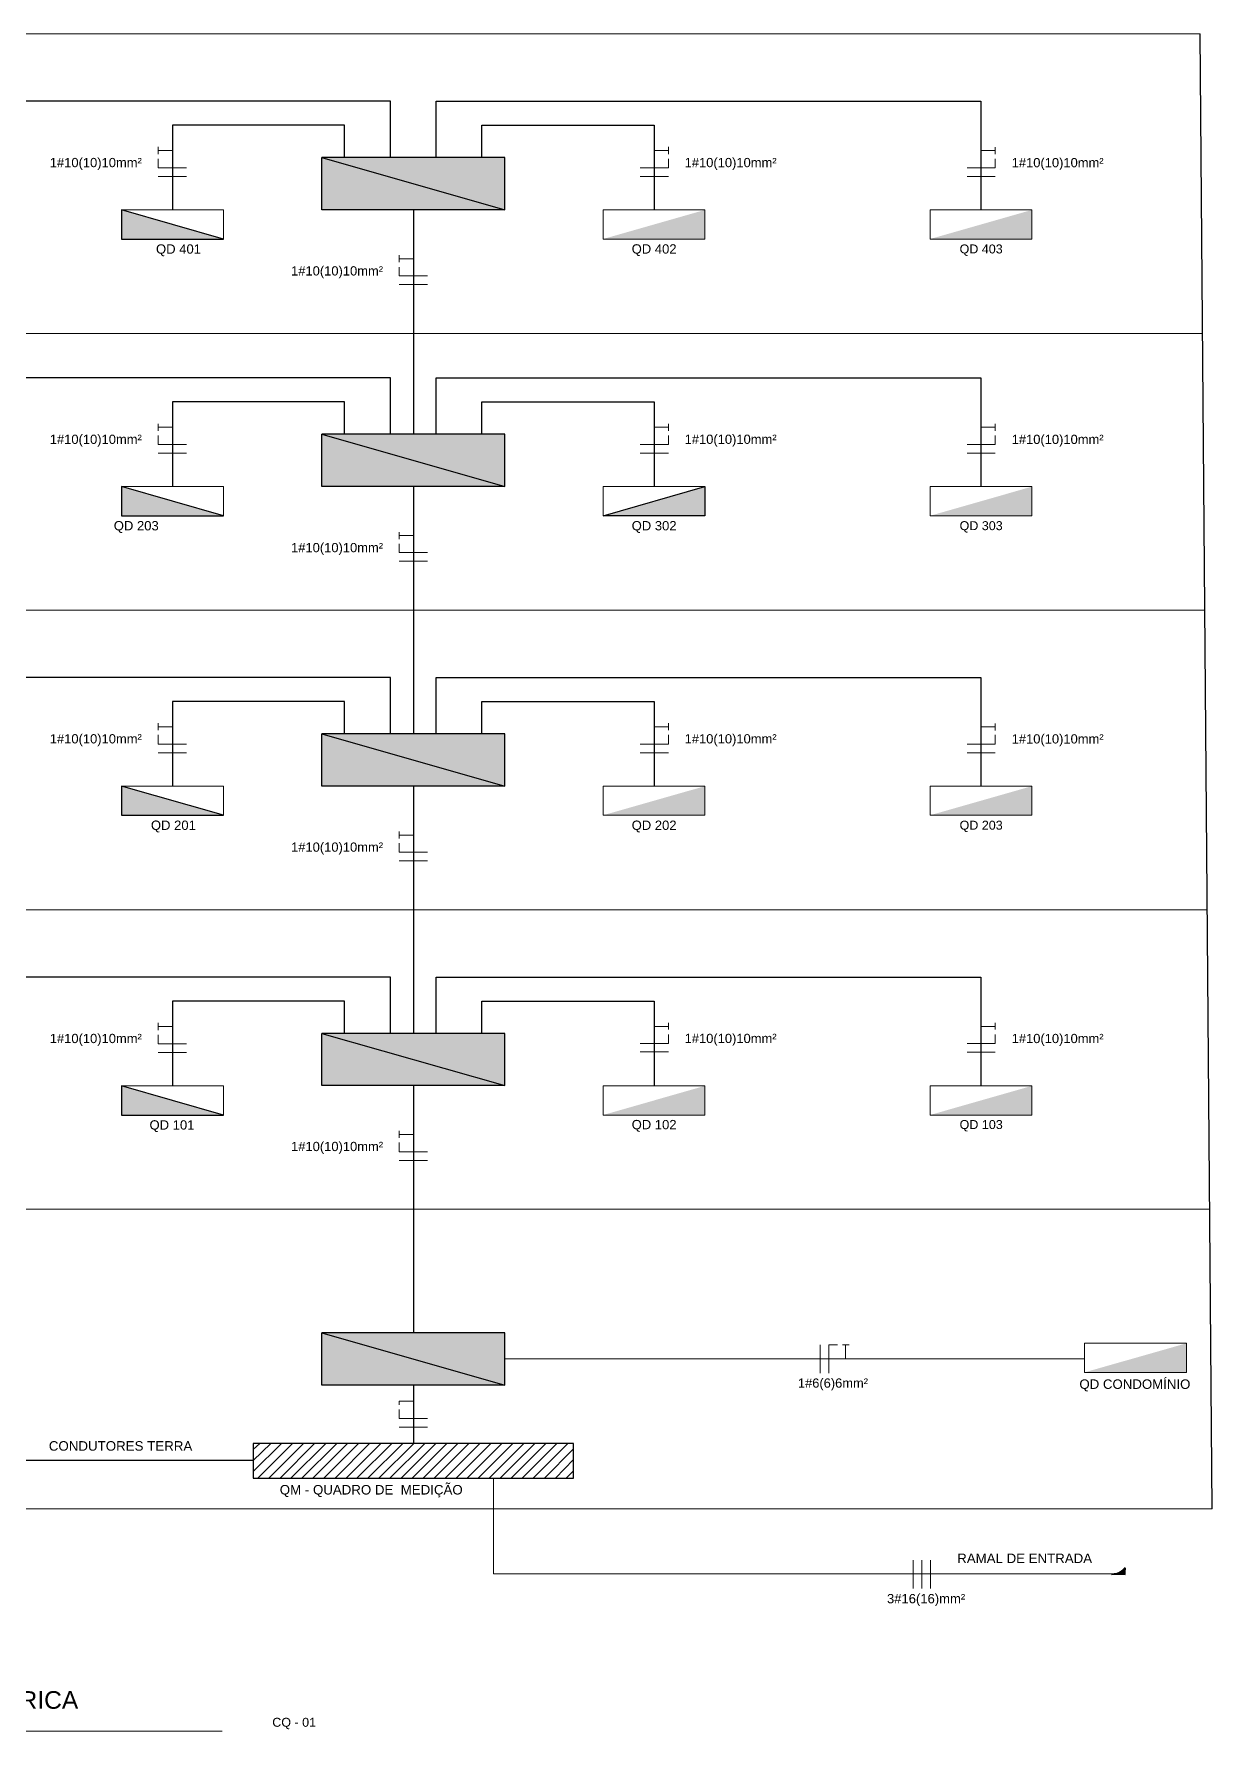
# Model space of a CAD drawing. Header units: millimetres. Extents: x 53 to 176, y -29 to 32.
# Drawn here: x 156.85 to 171.32, y 7.21 to 28.05 of the extents above; entities that cross this region are included whole.
import ezdxf

# ---------------------------------------------------------------- set-up
doc = ezdxf.new("R2010")
doc.units = ezdxf.units.MM
doc.layers.add('14 - Prumada eletrica', color=90, linetype='Continuous', lineweight=30)
doc.styles.add('Arial0', font='arial.ttf', dxfattribs={"height": 3.14658})

msp = doc.modelspace()

# ---------------------------------------------------------------- hatches: boundary and pattern name
at = {"layer": '14 - Prumada eletrica'}
h = msp.add_hatch(color=256, dxfattribs=at)
h.paths.add_polyline_path([(162.634, 26.534), (160.388, 26.534), (162.634, 25.89)])
h.paths.add_polyline_path([(160.388, 26.534), (162.634, 25.89), (160.388, 25.89)])
for points in [[(157.925, 25.89), (157.925, 25.533), (159.177, 25.533)], [(165.093, 25.89), (165.093, 25.533), (163.842, 25.533)], [(169.109, 25.89), (169.109, 25.533), (167.858, 25.533)], [(157.925, 22.492), (157.925, 22.134), (159.177, 22.134)], [(165.093, 22.492), (165.093, 22.134), (163.842, 22.134)], [(169.109, 22.492), (169.109, 22.134), (167.858, 22.134)], [(157.925, 18.814), (157.925, 18.457), (159.177, 18.457)], [(165.093, 18.814), (165.093, 18.457), (163.842, 18.457)], [(169.109, 18.814), (169.109, 18.457), (167.858, 18.457)], [(157.925, 15.134), (157.925, 14.776), (159.177, 14.776)], [(165.093, 15.134), (165.093, 14.776), (163.842, 14.776)], [(169.109, 15.134), (169.109, 14.776), (167.858, 14.776)], [(171.008, 11.973), (171.008, 11.616), (169.757, 11.616)]]:
    msp.add_hatch(color=256, dxfattribs=at).paths.add_polyline_path(points)
h = msp.add_hatch(color=256, dxfattribs=at)
h.paths.add_polyline_path([(162.634, 23.136), (160.388, 23.136), (162.634, 22.492)])
h.paths.add_polyline_path([(160.388, 23.136), (162.634, 22.492), (160.388, 22.492)])
h = msp.add_hatch(color=256, dxfattribs=at)
h.paths.add_polyline_path([(162.634, 19.458), (160.388, 19.458), (162.634, 18.814)])
h.paths.add_polyline_path([(160.388, 19.458), (162.634, 18.814), (160.388, 18.814)])
h = msp.add_hatch(color=256, dxfattribs=at)
h.paths.add_polyline_path([(162.634, 15.778), (160.388, 15.778), (162.634, 15.138)])
h.paths.add_polyline_path([(160.388, 15.778), (162.634, 15.138), (160.388, 15.138)])
h = msp.add_hatch(color=256, dxfattribs=at)
h.paths.add_polyline_path([(162.634, 12.103), (160.388, 12.103), (162.634, 11.459)])
h.paths.add_polyline_path([(160.388, 12.103), (162.634, 11.459), (160.388, 11.459)])
at = {"layer": '14 - Prumada eletrica', "true_color": 0x000005}
h = msp.add_hatch(color=5, dxfattribs=at)
h.paths.add_polyline_path([(170.253, 9.191), (170.225, 9.191), (170.253, 9.165)])
h.paths.add_polyline_path([(170.225, 9.191), (170.253, 9.165), (170.192, 9.165)])
msp.add_hatch(color=5, dxfattribs=at).paths.add_polyline_path([(170.253, 9.213), (170.253, 9.191), (170.225, 9.191)])
h = msp.add_hatch(color=5, dxfattribs=at)
h.paths.add_polyline_path([(170.253, 9.14), (170.119, 9.14), (170.253, 9.135)])
h.paths.add_polyline_path([(170.119, 9.14), (170.253, 9.135), (170.086, 9.135)])
h = msp.add_hatch(color=5, dxfattribs=at)
h.paths.add_polyline_path([(170.253, 9.149), (170.161, 9.149), (170.253, 9.14)])
h.paths.add_polyline_path([(170.161, 9.149), (170.253, 9.14), (170.119, 9.14)])
h = msp.add_hatch(color=5, dxfattribs=at)
h.paths.add_polyline_path([(170.253, 9.165), (170.192, 9.165), (170.253, 9.149)])
h.paths.add_polyline_path([(170.192, 9.165), (170.253, 9.149), (170.161, 9.149)])

# ---------------------------------------------------------------- linework, layer by layer
at = {"layer": '14 - Prumada eletrica'}
msp.add_line((171.323, 9.942), (171.177, 28.051), dxfattribs=at)
at = {"layer": '14 - Prumada eletrica', "linetype": 'Continuous', "lineweight": 9}
for points in [[(152.953, 28.051), (171.177, 28.051)], [(152.953, 24.374), (171.207, 24.374)], [(152.953, 20.974), (171.234, 20.974)], [(152.953, 17.297), (171.264, 17.297)], [(152.953, 13.618), (171.293, 13.618)], [(152.953, 9.942), (171.323, 9.942)]]:
    msp.add_lwpolyline(points, dxfattribs=at)
at = {"layer": '14 - Prumada eletrica', "color": 5, "linetype": 'Continuous', "lineweight": 25, "true_color": 0x000005}
for points in [[(161.229, 26.534), (161.229, 27.225), (154.535, 27.225), (154.535, 25.89)], [(161.79, 26.534), (161.79, 27.225), (168.483, 27.225), (168.483, 25.89)], [(160.667, 26.534), (160.667, 26.931), (159.881, 26.931), (158.551, 26.931), (158.551, 25.89)], [(162.352, 26.534), (162.352, 26.931), (163.138, 26.931), (164.468, 26.931), (164.468, 25.89)], [(161.511, 25.89), (161.511, 24.374), (161.511, 24.374)], [(161.511, 24.653), (161.511, 23.136), (161.511, 23.136)], [(161.229, 23.136), (161.229, 23.827), (154.535, 23.827), (154.535, 22.492)], [(161.79, 23.136), (161.79, 23.827), (168.483, 23.827), (168.483, 22.492)], [(160.667, 23.136), (160.667, 23.532), (159.881, 23.532), (158.551, 23.532), (158.551, 22.492)], [(162.352, 23.136), (162.352, 23.532), (163.138, 23.532), (164.468, 23.532), (164.468, 22.492)], [(161.511, 22.492), (161.511, 20.975), (161.511, 20.975)], [(161.511, 20.975), (161.511, 19.458), (161.511, 19.458)], [(161.229, 19.458), (161.229, 20.149), (154.535, 20.149), (154.535, 18.814)], [(161.79, 19.458), (161.79, 20.149), (168.483, 20.149), (168.483, 18.814)], [(160.667, 19.458), (160.667, 19.855), (159.881, 19.855), (158.551, 19.855), (158.551, 18.814)], [(162.352, 19.458), (162.352, 19.855), (163.138, 19.855), (164.468, 19.855), (164.468, 18.814)], [(161.511, 18.814), (161.511, 17.297), (161.511, 17.297)], [(161.511, 17.297), (161.511, 15.778), (161.511, 15.778)], [(161.229, 15.778), (161.229, 16.469), (154.535, 16.469), (154.535, 15.134)], [(161.79, 15.778), (161.79, 16.469), (168.483, 16.469), (168.483, 15.134)], [(160.667, 15.778), (160.667, 16.174), (159.881, 16.174), (158.551, 16.174), (158.551, 15.134)], [(162.352, 15.778), (162.352, 16.174), (163.138, 16.174), (164.468, 16.174), (164.468, 15.134)], [(161.511, 15.138), (161.511, 13.618), (161.511, 13.618)], [(161.511, 13.618), (161.511, 12.103), (161.511, 12.103)], [(161.511, 11.459), (161.511, 10.744), (161.511, 10.744)], [(159.544, 10.533), (156.656, 10.533), (156.656, 10.533)]]:
    msp.add_lwpolyline(points, dxfattribs=at)
at = {"layer": '14 - Prumada eletrica', "color": 7, "linetype": 'Continuous', "lineweight": 20, "true_color": 0x000007}
for points in [[(158.376, 26.62), (158.376, 26.663), (158.376, 26.663)], [(158.551, 26.62), (158.376, 26.62), (158.376, 26.576)], [(158.723, 26.409), (158.551, 26.409), (158.376, 26.409), (158.376, 26.519)], [(164.296, 26.409), (164.468, 26.409), (164.644, 26.409), (164.644, 26.519)], [(164.468, 26.62), (164.644, 26.62), (164.644, 26.576)], [(164.644, 26.62), (164.644, 26.663), (164.644, 26.663)], [(158.723, 26.301), (158.551, 26.301), (158.376, 26.301)], [(164.296, 26.301), (164.468, 26.301), (164.644, 26.301)], [(161.336, 25.29), (161.336, 25.333), (161.336, 25.333)], [(161.511, 25.29), (161.336, 25.29), (161.336, 25.247)], [(161.683, 25.082), (161.511, 25.082), (161.336, 25.082), (161.336, 25.189)], [(161.683, 24.976), (161.511, 24.976), (161.336, 24.976)], [(158.376, 23.221), (158.376, 23.264), (158.376, 23.264)], [(158.551, 23.221), (158.376, 23.221), (158.376, 23.178)], [(164.468, 23.221), (164.644, 23.221), (164.644, 23.178)], [(164.644, 23.221), (164.644, 23.264), (164.644, 23.264)], [(158.723, 23.01), (158.551, 23.01), (158.376, 23.01), (158.376, 23.12)], [(164.296, 23.01), (164.468, 23.01), (164.644, 23.01), (164.644, 23.12)], [(158.723, 22.903), (158.551, 22.903), (158.376, 22.903)], [(164.296, 22.903), (164.468, 22.903), (164.644, 22.903)], [(161.336, 21.891), (161.336, 21.935), (161.336, 21.935)], [(161.511, 21.891), (161.336, 21.891), (161.336, 21.848)], [(161.683, 21.683), (161.511, 21.683), (161.336, 21.683), (161.336, 21.791)], [(161.683, 21.577), (161.511, 21.577), (161.336, 21.577)], [(158.376, 19.543), (158.376, 19.587), (158.376, 19.587)], [(158.551, 19.543), (158.376, 19.543), (158.376, 19.5)], [(158.723, 19.332), (158.551, 19.332), (158.376, 19.332), (158.376, 19.443)], [(164.296, 19.332), (164.468, 19.332), (164.644, 19.332), (164.644, 19.443)], [(164.468, 19.543), (164.644, 19.543), (164.644, 19.5)], [(164.644, 19.543), (164.644, 19.587), (164.644, 19.587)], [(158.723, 19.225), (158.551, 19.225), (158.376, 19.225)], [(164.296, 19.225), (164.468, 19.225), (164.644, 19.225)], [(161.336, 18.214), (161.336, 18.257), (161.336, 18.257)], [(161.511, 18.214), (161.336, 18.214), (161.336, 18.17)], [(161.683, 18.005), (161.511, 18.005), (161.336, 18.005), (161.336, 18.113)], [(161.683, 17.899), (161.511, 17.899), (161.336, 17.899)], [(158.376, 15.863), (158.376, 15.906), (158.376, 15.906)], [(158.551, 15.863), (158.376, 15.863), (158.376, 15.82)], [(164.468, 15.864), (164.644, 15.864), (164.644, 15.825)], [(164.644, 15.864), (164.644, 15.908), (164.644, 15.908)], [(158.723, 15.652), (158.551, 15.652), (158.376, 15.652), (158.376, 15.762)], [(164.296, 15.656), (164.468, 15.656), (164.644, 15.656), (164.644, 15.764)], [(158.723, 15.544), (158.551, 15.544), (158.376, 15.544)], [(164.296, 15.55), (164.468, 15.55), (164.644, 15.55)], [(161.336, 14.537), (161.336, 14.581), (161.336, 14.581)], [(161.511, 14.537), (161.336, 14.537), (161.336, 14.494)], [(161.683, 14.326), (161.511, 14.326), (161.336, 14.326), (161.336, 14.437)], [(161.683, 14.219), (161.511, 14.219), (161.336, 14.219)], [(166.507, 11.606), (166.507, 11.782), (166.507, 11.954)], [(166.613, 11.606), (166.613, 11.782), (166.613, 11.954), (166.721, 11.954)], [(166.821, 11.782), (166.821, 11.954), (166.782, 11.954)], [(166.865, 11.954), (166.821, 11.954), (166.821, 11.954)], [(161.511, 11.262), (161.336, 11.262), (161.336, 11.219)], [(161.683, 11.051), (161.511, 11.051), (161.336, 11.051), (161.336, 11.159)], [(161.683, 10.943), (161.511, 10.943), (161.336, 10.943)]]:
    msp.add_lwpolyline(points, dxfattribs=at)
at = {"layer": '14 - Prumada eletrica', "color": 3, "linetype": 'Continuous', "lineweight": -2}
for points in [[(162.634, 26.534), (160.388, 26.534), (162.634, 25.89)], [(160.388, 26.534), (162.634, 25.89), (160.388, 25.89)], [(162.634, 23.136), (160.388, 23.136), (162.634, 22.492)], [(160.388, 23.136), (162.634, 22.492), (160.388, 22.492)], [(162.634, 19.458), (160.388, 19.458), (162.634, 18.814)], [(160.388, 19.458), (162.634, 18.814), (160.388, 18.814)], [(162.634, 15.778), (160.388, 15.778), (162.634, 15.138)], [(160.388, 15.778), (162.634, 15.138), (160.388, 15.138)], [(162.634, 12.103), (160.388, 12.103), (162.634, 11.459)], [(160.388, 12.103), (162.634, 11.459), (160.388, 11.459)]]:
    msp.add_lwpolyline(points, close=True, dxfattribs=at)
at = {"layer": '14 - Prumada eletrica', "color": 3, "linetype": 'Continuous', "lineweight": 20}
for points in [[(160.388, 26.534), (160.388, 25.89), (162.634, 25.89), (162.634, 26.534)], [(160.388, 23.136), (160.388, 22.492), (162.634, 22.492), (162.634, 23.136)], [(160.388, 19.458), (160.388, 18.814), (162.634, 18.814), (162.634, 19.458)], [(160.388, 15.778), (160.388, 15.138), (162.634, 15.138), (162.634, 15.778)], [(160.388, 12.103), (160.388, 11.459), (162.634, 11.459), (162.634, 12.103)]]:
    msp.add_lwpolyline(points, close=True, dxfattribs=at)
at = {"layer": '14 - Prumada eletrica', "color": 7, "linetype": 'Continuous', "lineweight": 9, "true_color": 0x000007}
for points in [[(168.313, 26.407), (168.483, 26.407), (168.659, 26.407), (168.659, 26.519)], [(168.483, 26.62), (168.659, 26.62), (168.659, 26.661)], [(168.659, 26.575), (168.659, 26.62), (168.659, 26.62)], [(168.313, 26.301), (168.483, 26.301), (168.659, 26.301)], [(168.483, 23.221), (168.659, 23.221), (168.659, 23.263)], [(168.659, 23.176), (168.659, 23.221), (168.659, 23.221)], [(168.313, 23.009), (168.483, 23.009), (168.659, 23.009), (168.659, 23.12)], [(168.313, 22.903), (168.483, 22.903), (168.659, 22.903)], [(168.313, 19.331), (168.483, 19.331), (168.659, 19.331), (168.659, 19.443)], [(168.483, 19.543), (168.659, 19.543), (168.659, 19.585)], [(168.659, 19.499), (168.659, 19.543), (168.659, 19.543)], [(168.313, 19.225), (168.483, 19.225), (168.659, 19.225)], [(168.483, 15.864), (168.659, 15.864), (168.659, 15.906)], [(168.659, 15.825), (168.659, 15.864), (168.659, 15.864)], [(168.313, 15.655), (168.483, 15.655), (168.659, 15.655), (168.659, 15.764)], [(168.313, 15.549), (168.483, 15.549), (168.659, 15.549)], [(167.65, 8.961), (167.65, 9.135), (167.65, 9.308)], [(167.756, 8.961), (167.756, 9.135), (167.756, 9.308)], [(167.865, 8.961), (167.865, 9.135), (167.865, 9.308)]]:
    msp.add_lwpolyline(points, dxfattribs=at)
at = {"layer": '14 - Prumada eletrica', "linetype": 'Continuous', "lineweight": -2}
for points in [[(157.925, 25.89), (157.925, 25.533), (159.177, 25.533)], [(157.925, 22.492), (157.925, 22.134), (159.177, 22.134)], [(165.093, 22.492), (165.093, 22.134), (163.842, 22.134)], [(157.925, 18.814), (157.925, 18.457), (159.177, 18.457)], [(157.925, 15.134), (157.925, 14.776), (159.177, 14.776)]]:
    msp.add_lwpolyline(points, close=True, dxfattribs=at)
at = {"layer": '14 - Prumada eletrica', "linetype": 'Continuous', "lineweight": 20}
for points in [[(157.925, 25.533), (157.925, 25.89), (157.925, 25.89)], [(157.925, 25.533), (159.177, 25.533), (159.177, 25.89), (157.925, 25.89)], [(163.842, 25.533), (163.842, 25.89), (163.842, 25.89)], [(163.842, 25.533), (165.093, 25.533), (165.093, 25.89), (163.842, 25.89)], [(167.858, 25.533), (167.858, 25.89), (167.858, 25.89)], [(167.858, 25.533), (169.109, 25.533), (169.109, 25.89), (167.858, 25.89)], [(157.925, 22.134), (157.925, 22.492), (157.925, 22.492)], [(157.925, 22.134), (159.177, 22.134), (159.177, 22.492), (157.925, 22.492)], [(163.842, 22.134), (163.842, 22.492), (163.842, 22.492)], [(163.842, 22.134), (165.093, 22.134), (165.093, 22.492), (163.842, 22.492)], [(165.093, 22.134), (165.093, 22.492), (165.093, 22.492)], [(167.858, 22.134), (167.858, 22.492), (167.858, 22.492)], [(167.858, 22.134), (169.109, 22.134), (169.109, 22.492), (167.858, 22.492)], [(157.925, 18.457), (157.925, 18.814), (157.925, 18.814)], [(157.925, 18.457), (159.177, 18.457), (159.177, 18.814), (157.925, 18.814)], [(163.842, 18.457), (163.842, 18.814), (163.842, 18.814)], [(163.842, 18.457), (165.093, 18.457), (165.093, 18.814), (163.842, 18.814)], [(167.858, 18.457), (167.858, 18.814), (167.858, 18.814)], [(167.858, 18.457), (169.109, 18.457), (169.109, 18.814), (167.858, 18.814)], [(157.925, 14.776), (157.925, 15.134), (157.925, 15.134)], [(157.925, 14.776), (159.177, 14.776), (159.177, 15.134), (157.925, 15.134)], [(163.842, 14.776), (163.842, 15.134), (163.842, 15.134)], [(163.842, 14.776), (165.093, 14.776), (165.093, 15.134), (163.842, 15.134)], [(167.858, 14.776), (167.858, 15.134), (167.858, 15.134)], [(167.858, 14.776), (169.109, 14.776), (169.109, 15.134), (167.858, 15.134)], [(169.757, 11.616), (169.757, 11.973), (169.757, 11.973)], [(169.757, 11.616), (171.008, 11.616), (171.008, 11.973), (169.757, 11.973)]]:
    msp.add_lwpolyline(points, dxfattribs=at)
at = {"layer": '14 - Prumada eletrica', "color": 5, "linetype": 'Continuous', "lineweight": 25}
for points in [[(164.468, 23.532), (164.468, 22.492)], [(164.468, 19.855), (164.468, 18.814)], [(164.468, 16.176), (164.468, 15.138)]]:
    msp.add_lwpolyline(points, dxfattribs=at)
at = {"layer": '14 - Prumada eletrica', "color": 3, "linetype": 'Continuous', "lineweight": 20}
msp.add_lwpolyline([(161.79, 12.103), (162.352, 12.103), (162.352, 12.103)], dxfattribs=at)
at = {"layer": '14 - Prumada eletrica', "color": 5, "linetype": 'Continuous', "lineweight": 13, "true_color": 0x000005}
for points in [[(169.749, 11.781), (162.634, 11.781), (162.634, 11.781)], [(170.253, 9.213), (170.253, 9.135), (170.253, 9.135)]]:
    msp.add_lwpolyline(points, dxfattribs=at)
at = {"layer": '14 - Prumada eletrica', "color": 5, "linetype": 'Continuous', "lineweight": -2, "true_color": 0x000005}
for points in [[(159.544, 10.668), (159.624, 10.744), (159.624, 10.744)], [(159.544, 10.533), (159.759, 10.744), (159.759, 10.744)], [(159.544, 10.397), (159.892, 10.744), (159.892, 10.744)], [(159.601, 10.318), (160.027, 10.744), (160.027, 10.744)], [(159.737, 10.318), (160.163, 10.744), (160.163, 10.744)], [(159.874, 10.318), (160.298, 10.744), (160.298, 10.744)], [(160.005, 10.318), (160.435, 10.744), (160.435, 10.744)], [(160.142, 10.318), (160.571, 10.744), (160.571, 10.744)], [(160.277, 10.318), (160.703, 10.744), (160.703, 10.744)], [(160.413, 10.318), (160.839, 10.744), (160.839, 10.744)], [(160.55, 10.318), (160.974, 10.744), (160.974, 10.744)], [(160.685, 10.318), (161.111, 10.744), (161.111, 10.744)], [(160.818, 10.318), (161.247, 10.744), (161.247, 10.744)], [(160.953, 10.318), (161.382, 10.744), (161.382, 10.744)], [(161.089, 10.318), (161.515, 10.744), (161.515, 10.744)], [(161.224, 10.318), (161.65, 10.744), (161.65, 10.744)], [(161.361, 10.318), (161.786, 10.744), (161.786, 10.744)], [(161.497, 10.318), (161.923, 10.744), (161.923, 10.744)], [(161.63, 10.318), (162.058, 10.744), (162.058, 10.744)], [(161.765, 10.318), (162.194, 10.744), (162.194, 10.744)], [(161.9, 10.318), (162.327, 10.744), (162.327, 10.744)], [(162.037, 10.318), (162.462, 10.744), (162.462, 10.744)], [(162.173, 10.318), (162.597, 10.744), (162.597, 10.744)], [(162.308, 10.318), (162.734, 10.744), (162.734, 10.744)], [(162.444, 10.318), (162.87, 10.744), (162.87, 10.744)], [(162.577, 10.318), (163.005, 10.744), (163.005, 10.744)], [(162.712, 10.318), (163.138, 10.744), (163.138, 10.744)], [(162.849, 10.318), (163.274, 10.744), (163.274, 10.744)], [(162.984, 10.318), (163.41, 10.744), (163.41, 10.744)], [(163.12, 10.318), (163.477, 10.675), (163.477, 10.675)], [(163.257, 10.318), (163.477, 10.544), (163.477, 10.544)], [(163.388, 10.318), (163.477, 10.407), (163.477, 10.407)]]:
    msp.add_lwpolyline(points, dxfattribs=at)
at = {"layer": '14 - Prumada eletrica', "color": 5, "linetype": 'Continuous', "lineweight": 25, "true_color": 0x000005}
msp.add_lwpolyline([(159.544, 10.744), (159.544, 10.318), (163.477, 10.318), (163.477, 10.744)], close=True, dxfattribs=at)
at = {"layer": '14 - Prumada eletrica', "color": 5, "linetype": 'Continuous', "lineweight": 13}
msp.add_lwpolyline([(162.494, 10.316), (162.494, 9.14), (170.253, 9.14)], dxfattribs=at)
at = {"layer": '14 - Prumada eletrica', "color": 5, "linetype": 'Continuous', "lineweight": -2, "true_color": 0x000005}
for points in [[(170.225, 9.191), (170.253, 9.165), (170.192, 9.165)], [(170.253, 9.213), (170.253, 9.191), (170.225, 9.191)], [(170.253, 9.191), (170.225, 9.191), (170.253, 9.165)], [(170.119, 9.14), (170.253, 9.135), (170.086, 9.135)], [(170.161, 9.149), (170.253, 9.14), (170.119, 9.14)], [(170.253, 9.14), (170.119, 9.14), (170.253, 9.135)], [(170.192, 9.165), (170.253, 9.149), (170.161, 9.149)], [(170.253, 9.149), (170.161, 9.149), (170.253, 9.14)], [(170.253, 9.165), (170.192, 9.165), (170.253, 9.149)]]:
    msp.add_lwpolyline(points, close=True, dxfattribs=at)
at = {"layer": '14 - Prumada eletrica', "color": 5, "linetype": 'Continuous', "lineweight": 20, "true_color": 0x000005}
msp.add_lwpolyline([(152.775, 7.211), (159.163, 7.211), (159.163, 7.211)], dxfattribs=at)
at = {"layer": '14 - Prumada eletrica', "color": 5, "linetype": 'Continuous', "lineweight": 13, "true_color": 0x000005}
msp.add_open_spline([(170.08, 9.14), (170.147, 9.137), (170.211, 9.168), (170.253, 9.218)], degree=3, dxfattribs=at)

# ---------------------------------------------------------------- texts
at = {"layer": '14 - Prumada eletrica', "color": 7, "true_color": 0x000007, "style": 'Arial0'}
for s, height, p in [('1#10(10)10mm²', 0.11374, (157.045, 26.415)), ('1#10(10)10mm²', 0.11374, (164.843, 26.415)), ('1#10(10)10mm²', 0.11362, (168.861, 26.414)), ('QD 401', 0.1147, (158.35, 25.353)), ('QD 402', 0.1145, (164.193, 25.354)), ('QD 403', 0.11, (168.221, 25.356)), ('1#10(10)10mm²', 0.11372, (160.009, 25.085)), ('1#10(10)10mm²', 0.11374, (157.045, 23.017)), ('1#10(10)10mm²', 0.11374, (164.843, 23.017)), ('1#10(10)10mm²', 0.11362, (168.861, 23.016)), ('QD 203', 0.1147, (157.831, 21.955)), ('QD 302', 0.1145, (164.193, 21.955)), ('QD 303', 0.11, (168.221, 21.958)), ('1#10(10)10mm²', 0.11372, (160.009, 21.687)), ('1#10(10)10mm²', 0.11374, (157.045, 19.339)), ('1#10(10)10mm²', 0.11374, (164.843, 19.339)), ('1#10(10)10mm²', 0.11362, (168.861, 19.338)), ('QD 201', 0.1147, (158.287, 18.277)), ('QD 202', 0.1145, (164.193, 18.277)), ('QD 203', 0.11, (168.221, 18.28)), ('1#10(10)10mm²', 0.11372, (160.009, 18.009)), ('1#10(10)10mm²', 0.11374, (157.045, 15.659)), ('1#10(10)10mm²', 0.11372, (164.843, 15.66)), ('1#10(10)10mm²', 0.11358, (168.861, 15.659)), ('QD 101', 0.1147, (158.27, 14.597)), ('QD 102', 0.1145, (164.193, 14.601)), ('QD 103', 0.1102, (168.221, 14.604)), ('1#10(10)10mm²', 0.11374, (160.009, 14.333)), ('1#6(6)6mm²', 0.1132, (166.235, 11.428)), ('QD CONDOMÍNIO', 0.11634, (169.693, 11.413)), ('CONDUTORES TERRA', 0.11707, (157.033, 10.654)), ('QM - QUADRO DE  MEDIÇÃO', 0.11676, (159.87, 10.116)), ('RAMAL DE ENTRADA', 0.11662, (168.192, 9.274)), ('3#16(16)mm²', 0.11462, (167.329, 8.78)), ('PRUMADA ELÉTRICA', 0.21643, (154.321, 7.485)), ('CQ - 01', 0.11, (159.778, 7.264))]:
    msp.add_text(s, height=height, dxfattribs=at).set_placement(p)

doc.saveas('drawing.dxf')
